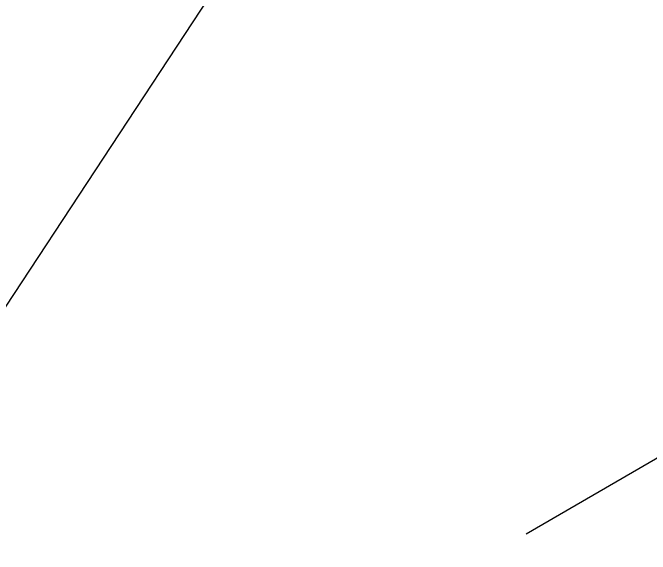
# Model space of a CAD drawing. Header units: inches. Extents: x 248001 to 248864, y 535757 to 536301.
# Drawn here: x 248111.651 to 248112.264, y 535917.782 to 535918.303 of the extents above; entities that cross this region are included whole.
import ezdxf

# ---------------------------------------------------------------- set-up
doc = ezdxf.new("R2010")
doc.units = ezdxf.units.IN
doc.header["$MEASUREMENT"] = 0
doc.linetypes.add('ACAD_ISO05W100', pattern=[33, 24, -3, 0, -3, 0, -3])
doc.linetypes.add('PHANTOM2', pattern=[1.25, 0.625, -0.125, 0.125, -0.125, 0.125, -0.125])
doc.layers.add('New Footpath', color=25, linetype='PHANTOM2', lineweight=20)
doc.layers.add('StillWaterA', color=142, linetype='Continuous')

msp = doc.modelspace()

# ---------------------------------------------------------------- linework, layer by layer
at = {"layer": 'New Footpath', "color": 250, "lineweight": 30, "true_color": 0x303031}
msp.add_lwpolyline([(248112.14488, 535917.80187), (248122.55966, 535923.86543, 0.657517), (248121.68242, 535931.15773), (248115.05782, 535933.11868, -0.129611), (248114.1861, 535933.64784), (248095.41842, 535953.10223, -0.202254), (248094.85876, 535954.55244), (248095.34708, 535970.39431, 0.064204), (248095.24757, 535971.41252), (248077.23955, 536049.85812, -0.059091), (248077.18896, 536050.32648), (248077.74492, 536103.59117)], format="xyb", dxfattribs=at)
msp.add_lwpolyline([(248112.14488, 535917.80187), (248122.55966, 535923.86543, 0.657517), (248121.68242, 535931.15773), (248115.05782, 535933.11868, -0.129611), (248114.1861, 535933.64784), (248095.41842, 535953.10223, -0.202254), (248094.85876, 535954.55244), (248095.34708, 535970.39431, 0.064204), (248095.24757, 535971.41252), (248077.23955, 536049.85812, -0.059091), (248077.18896, 536050.32648), (248077.74492, 536103.59117)], format="xyb", dxfattribs=at)
at = {"layer": 'StillWaterA', "color": 152, "linetype": 'ACAD_ISO05W100', "lineweight": 30, "true_color": 0x2776bb, "elevation": 2156}
msp.add_lwpolyline([(248287.88519, 536005.29564), (248206.58073, 535991.38249), (248181.59163, 535969.14304), (248155.32598, 535954.11284), (248139.25685, 535944.31326), (248132.03822, 535938.25728), (248127.98315, 535929.57643), (248113.97499, 535921.56598), (248104.20175, 535906.70024)], dxfattribs=at)
msp.add_lwpolyline([(248287.88519, 536005.29564), (248206.58073, 535991.38249), (248181.59163, 535969.14304), (248155.32598, 535954.11284), (248139.25685, 535944.31326), (248132.03822, 535938.25728), (248127.98315, 535929.57643), (248113.97499, 535921.56598), (248104.20175, 535906.70024)], dxfattribs=at)

doc.saveas('drawing.dxf')
